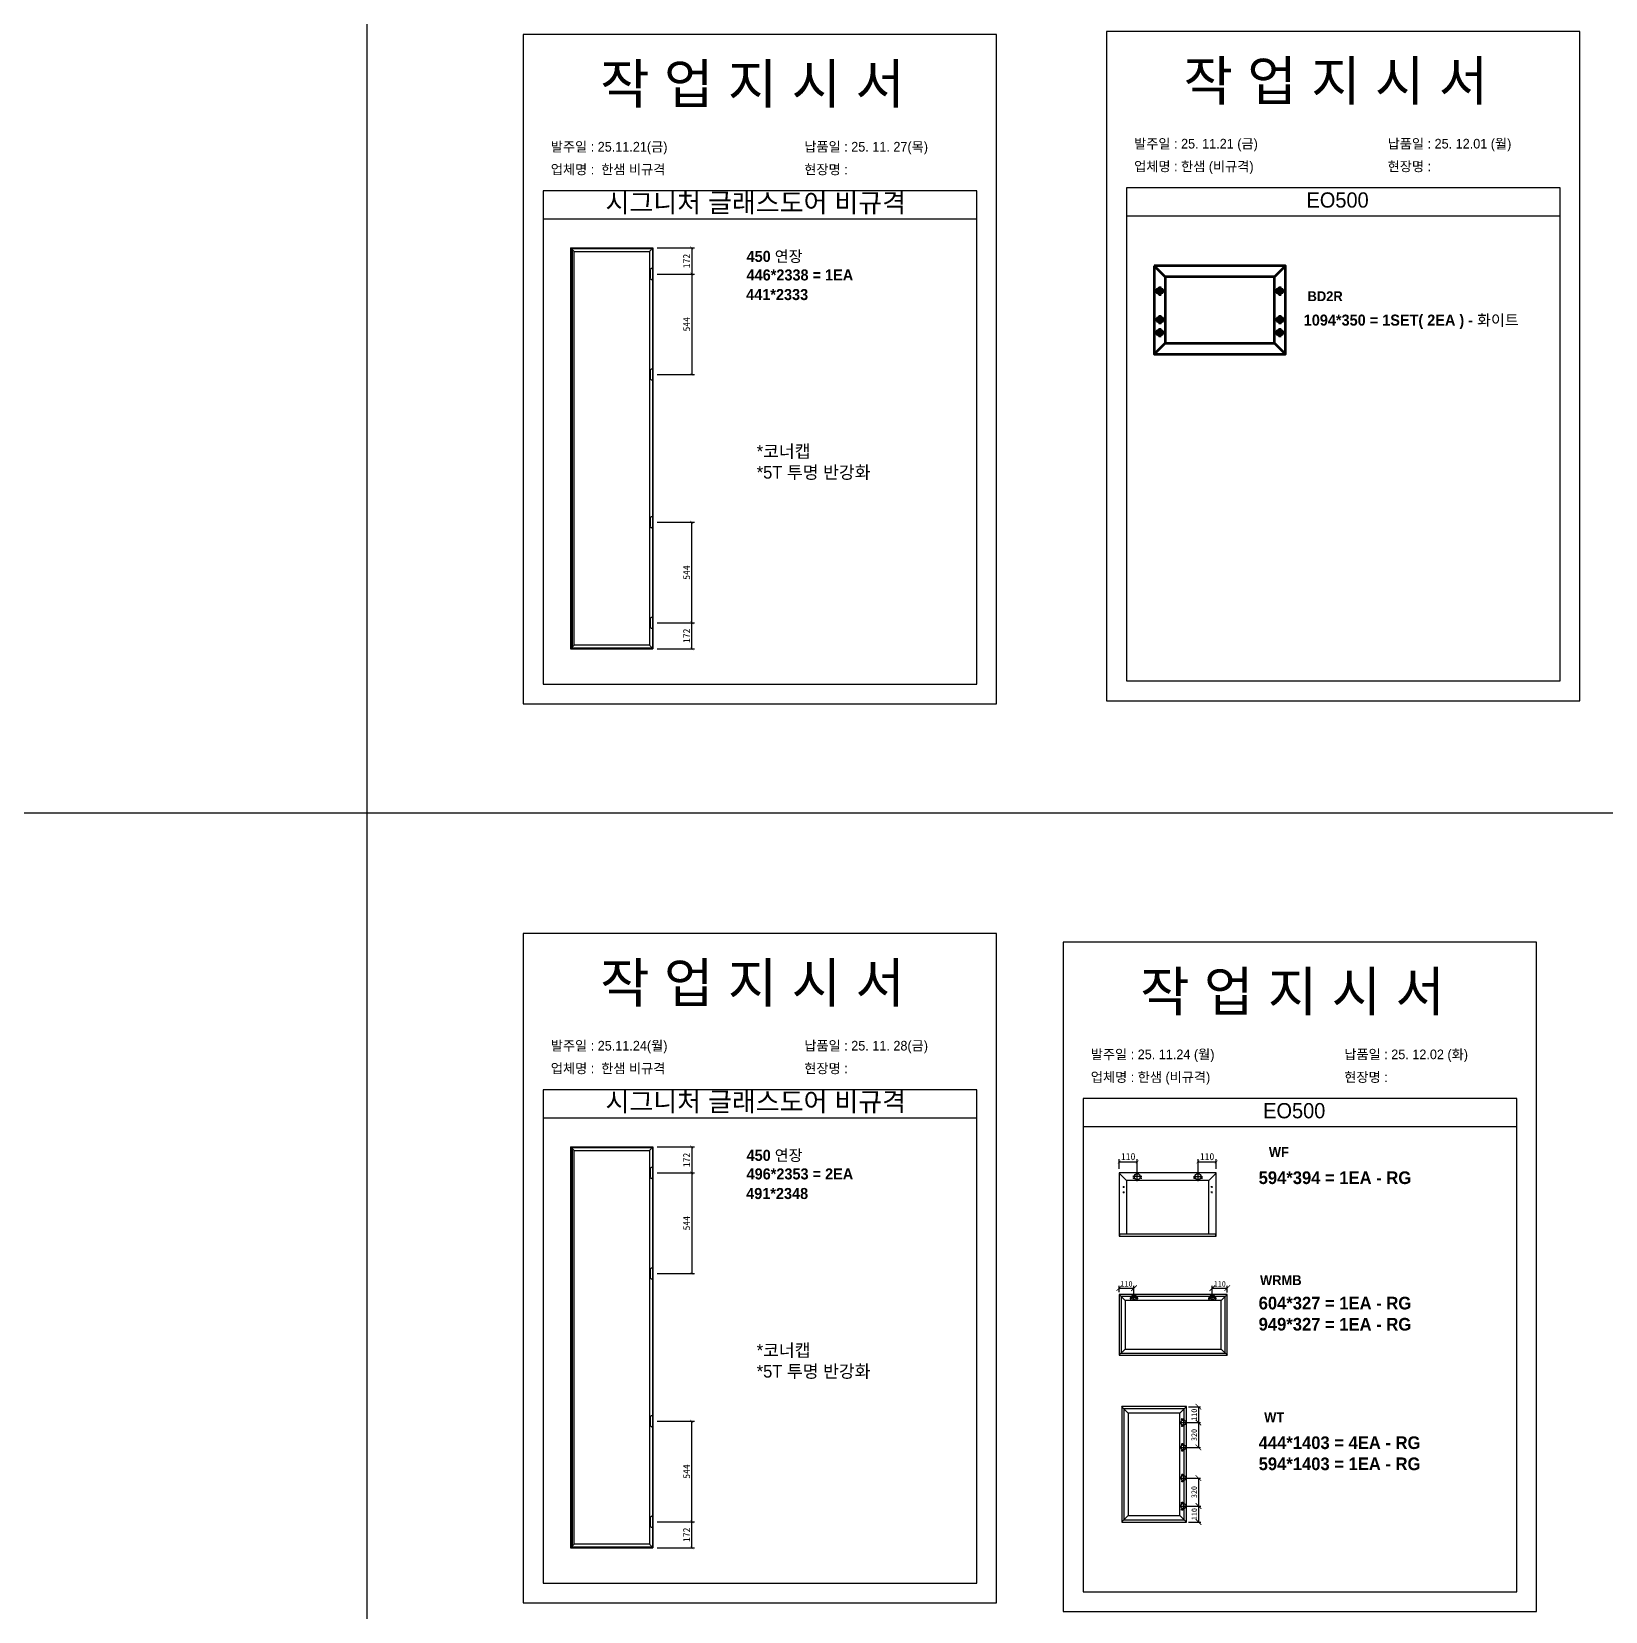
# Model space of a CAD drawing. Header units: millimetres. Extents: x -44117 to 256353, y -2095463 to 65325.
# Drawn here: x 109109 to 114697, y -497943 to -492333 of the extents above; entities that cross this region are included whole.
import ezdxf

# ---------------------------------------------------------------- set-up
doc = ezdxf.new("R2010")
doc.units = ezdxf.units.MM
doc.header["$LTSCALE"] = 10
doc.layers.add('Layer1', color=7, linetype='Continuous', lineweight=70)
doc.styles.add('MtX_Gulim', font='')
doc.styles.get('MtX_Gulim').set_extended_font_data('Gulim', bold=True)
doc.dimstyles.new('ISO-25', dxfattribs={"dimtxt": 2.5, "dimasz": 2.5, "dimexe": 1, "dimexo": 1, "dimtad": 1, "dimtxsty": 'Standard', "dimblk": 'ARCHTICK', "dimcen": 2.5, "dimadec": 0, "dimazin": 0, "dimtfac": 1, "dimtmove": 0, "dimatfit": 3, "dimfxl": 0, "dimarcsym": 0})

# ---------------------------------------------------------------- blocks, each defined once
blk = doc.blocks.new('_ArchTick')
at = {"color": 0, "linetype": 'ByBlock', "const_width": 0.15}
blk.add_lwpolyline([(-0.5, -0.5), (0.5, 0.5)], dxfattribs=at)
blk = doc.blocks.new('*D4030')
at = {"color": 0, "lineweight": -2}
for p, q in [((111330.2, -493194.1), (111463.3, -493194.1)), ((111453.3, -493194.1), (111453.3, -493551)), ((111330.2, -493551), (111463.3, -493551))]:
    blk.add_line(p, q, dxfattribs=at)
at = {"layer": 'Defpoints', "color": 0}
for p in [(111315.2, -493194.1), (111315.2, -493551), (111453.3, -493551)]:
    blk.add_point(p, dxfattribs=at)
at = {"color": 0, "lineweight": -2, "xscale": 10, "yscale": 10, "zscale": 10}
for p, rotation in [((111453.3, -493194.1), 90), ((111453.3, -493551), 270)]:
    blk.add_blockref('_ArchTick', p, dxfattribs=dict(at, rotation=rotation))
at = {"color": 0, "insert": (111434.6, -493372.6), "char_height": 25, "attachment_point": 5, "rotation": 90}
blk.add_mtext('544', dxfattribs=at)
blk = doc.blocks.new('*D4031')
at = {"color": 0, "lineweight": -2}
for p, q in [((111330.2, -493101.6), (111463.3, -493101.6)), ((111453.3, -493101.6), (111453.3, -493194.1)), ((111330.2, -493194.1), (111463.3, -493194.1))]:
    blk.add_line(p, q, dxfattribs=at)
at = {"layer": 'Defpoints', "color": 0}
for p in [(111315.2, -493101.6), (111315.2, -493194.1), (111453.3, -493194.1)]:
    blk.add_point(p, dxfattribs=at)
at = {"color": 0, "lineweight": -2, "xscale": 10, "yscale": 10, "zscale": 10}
for p, rotation in [((111453.3, -493101.6), 90), ((111453.3, -493194.1), 270)]:
    blk.add_blockref('_ArchTick', p, dxfattribs=dict(at, rotation=rotation))
at = {"color": 0, "insert": (111434.6, -493147.9), "char_height": 25, "attachment_point": 5, "rotation": 90}
blk.add_mtext('172', dxfattribs=at)
blk = doc.blocks.new('*D4032')
at = {"color": 0, "lineweight": -2}
for p, q in [((111330.2, -494075.8), (111463.3, -494075.8)), ((111453.3, -494432.6), (111453.3, -494075.8)), ((111330.2, -494432.6), (111463.3, -494432.6))]:
    blk.add_line(p, q, dxfattribs=at)
at = {"layer": 'Defpoints', "color": 0}
for p in [(111315.2, -494075.8), (111453.3, -494075.8), (111315.2, -494432.6)]:
    blk.add_point(p, dxfattribs=at)
at = {"color": 0, "lineweight": -2, "xscale": 10, "yscale": 10, "zscale": 10}
for p, rotation in [((111453.3, -494075.8), 90), ((111453.3, -494432.6), 270)]:
    blk.add_blockref('_ArchTick', p, dxfattribs=dict(at, rotation=rotation))
at = {"color": 0, "insert": (111434.6, -494254.2), "char_height": 25, "attachment_point": 5, "rotation": 90}
blk.add_mtext('544', dxfattribs=at)
blk = doc.blocks.new('*D4033')
at = {"color": 0, "lineweight": -2}
for p, q in [((111330.2, -494432.6), (111463.3, -494432.6)), ((111453.3, -494525.1), (111453.3, -494432.6)), ((111330.2, -494525.1), (111463.3, -494525.1))]:
    blk.add_line(p, q, dxfattribs=at)
at = {"layer": 'Defpoints', "color": 0}
for p in [(111315.2, -494432.6), (111453.3, -494432.6), (111315.2, -494525.1)]:
    blk.add_point(p, dxfattribs=at)
at = {"color": 0, "lineweight": -2, "xscale": 10, "yscale": 10, "zscale": 10}
for p, rotation in [((111453.3, -494432.6), 90), ((111453.3, -494525.1), 270)]:
    blk.add_blockref('_ArchTick', p, dxfattribs=dict(at, rotation=rotation))
at = {"color": 0, "insert": (111434.6, -494478.9), "char_height": 25, "attachment_point": 5, "rotation": 90}
blk.add_mtext('172', dxfattribs=at)
blk = doc.blocks.new('*D4042')
at = {"color": 0, "lineweight": -2}
for p, q in [((111330.2, -496386.3), (111463.3, -496386.3)), ((111453.3, -496386.3), (111453.3, -496743.2)), ((111330.2, -496743.2), (111463.3, -496743.2))]:
    blk.add_line(p, q, dxfattribs=at)
at = {"layer": 'Defpoints', "color": 0}
for p in [(111315.2, -496386.3), (111315.2, -496743.2), (111453.3, -496743.2)]:
    blk.add_point(p, dxfattribs=at)
at = {"color": 0, "lineweight": -2, "xscale": 10, "yscale": 10, "zscale": 10}
for p, rotation in [((111453.3, -496386.3), 90), ((111453.3, -496743.2), 270)]:
    blk.add_blockref('_ArchTick', p, dxfattribs=dict(at, rotation=rotation))
at = {"color": 0, "insert": (111434.6, -496564.7), "char_height": 25, "attachment_point": 5, "rotation": 90}
blk.add_mtext('544', dxfattribs=at)
blk = doc.blocks.new('*D4043')
at = {"color": 0, "lineweight": -2}
for p, q in [((111330.2, -496293.8), (111463.3, -496293.8)), ((111453.3, -496293.8), (111453.3, -496386.3)), ((111330.2, -496386.3), (111463.3, -496386.3))]:
    blk.add_line(p, q, dxfattribs=at)
at = {"layer": 'Defpoints', "color": 0}
for p in [(111315.2, -496293.8), (111315.2, -496386.3), (111453.3, -496386.3)]:
    blk.add_point(p, dxfattribs=at)
at = {"color": 0, "lineweight": -2, "xscale": 10, "yscale": 10, "zscale": 10}
for p, rotation in [((111453.3, -496293.8), 90), ((111453.3, -496386.3), 270)]:
    blk.add_blockref('_ArchTick', p, dxfattribs=dict(at, rotation=rotation))
at = {"color": 0, "insert": (111434.6, -496340.1), "char_height": 25, "attachment_point": 5, "rotation": 90}
blk.add_mtext('172', dxfattribs=at)
blk = doc.blocks.new('*D4044')
at = {"color": 0, "lineweight": -2}
for p, q in [((111330.2, -497268), (111463.3, -497268)), ((111453.3, -497624.8), (111453.3, -497268)), ((111330.2, -497624.8), (111463.3, -497624.8))]:
    blk.add_line(p, q, dxfattribs=at)
at = {"layer": 'Defpoints', "color": 0}
for p in [(111315.2, -497268), (111453.3, -497268), (111315.2, -497624.8)]:
    blk.add_point(p, dxfattribs=at)
at = {"color": 0, "lineweight": -2, "xscale": 10, "yscale": 10, "zscale": 10}
for p, rotation in [((111453.3, -497268), 90), ((111453.3, -497624.8), 270)]:
    blk.add_blockref('_ArchTick', p, dxfattribs=dict(at, rotation=rotation))
at = {"color": 0, "insert": (111434.6, -497446.4), "char_height": 25, "attachment_point": 5, "rotation": 90}
blk.add_mtext('544', dxfattribs=at)
blk = doc.blocks.new('*D4045')
at = {"color": 0, "lineweight": -2}
for p, q in [((111330.2, -497624.8), (111463.3, -497624.8)), ((111453.3, -497717.3), (111453.3, -497624.8)), ((111330.2, -497717.3), (111463.3, -497717.3))]:
    blk.add_line(p, q, dxfattribs=at)
at = {"layer": 'Defpoints', "color": 0}
for p in [(111315.2, -497624.8), (111453.3, -497624.8), (111315.2, -497717.3)]:
    blk.add_point(p, dxfattribs=at)
at = {"color": 0, "lineweight": -2, "xscale": 10, "yscale": 10, "zscale": 10}
for p, rotation in [((111453.3, -497624.8), 90), ((111453.3, -497717.3), 270)]:
    blk.add_blockref('_ArchTick', p, dxfattribs=dict(at, rotation=rotation))
at = {"color": 0, "insert": (111434.6, -497671.1), "char_height": 25, "attachment_point": 5, "rotation": 90}
blk.add_mtext('172', dxfattribs=at)
blk = doc.blocks.new('*D4046')
at = {"color": 0, "lineweight": -2}
for p, q in [((113217.1, -497216.6), (113259.7, -497216.6)), ((113251.7, -497216.6), (113251.7, -497272.7)), ((113206.6, -497272.7), (113259.7, -497272.7))]:
    blk.add_line(p, q, dxfattribs=at)
at = {"layer": 'Defpoints', "color": 0}
for p in [(113209.1, -497216.6), (113198.6, -497272.7), (113251.7, -497272.7)]:
    blk.add_point(p, dxfattribs=at)
at = {"color": 0, "lineweight": -2, "xscale": 20, "yscale": 20, "zscale": 20}
for p, rotation in [((113251.7, -497216.6), 90), ((113251.7, -497272.7), 270)]:
    blk.add_blockref('_ArchTick', p, dxfattribs=dict(at, rotation=rotation))
at = {"color": 0, "insert": (113236.7, -497244.7), "char_height": 20, "attachment_point": 5, "rotation": 90}
blk.add_mtext('110', dxfattribs=at)
blk = doc.blocks.new('*D4047')
at = {"color": 0, "lineweight": -2}
for p, q in [((113206.6, -497569.2), (113260.2, -497569.2)), ((113252.2, -497569.2), (113252.2, -497625.9)), ((113216.6, -497625.9), (113260.2, -497625.9))]:
    blk.add_line(p, q, dxfattribs=at)
at = {"layer": 'Defpoints', "color": 0}
for p in [(113198.6, -497569.2), (113208.6, -497625.9), (113252.2, -497625.9)]:
    blk.add_point(p, dxfattribs=at)
at = {"color": 0, "lineweight": -2, "xscale": 20, "yscale": 20, "zscale": 20}
for p, rotation in [((113252.2, -497569.2), 90), ((113252.2, -497625.9), 270)]:
    blk.add_blockref('_ArchTick', p, dxfattribs=dict(at, rotation=rotation))
at = {"color": 0, "insert": (113237.2, -497597.6), "char_height": 20, "attachment_point": 5, "rotation": 90}
blk.add_mtext('110', dxfattribs=at)
blk = doc.blocks.new('*D4048')
at = {"color": 0, "lineweight": -2}
for p, q in [((113207, -497469.7), (113259.7, -497469.7)), ((113251.7, -497469.7), (113251.7, -497569.2)), ((113206.6, -497569.2), (113259.7, -497569.2))]:
    blk.add_line(p, q, dxfattribs=at)
at = {"layer": 'Defpoints', "color": 0}
for p in [(113199, -497469.7), (113198.6, -497569.2), (113251.7, -497569.2)]:
    blk.add_point(p, dxfattribs=at)
at = {"color": 0, "lineweight": -2, "xscale": 20, "yscale": 20, "zscale": 20}
for p, rotation in [((113251.7, -497469.7), 90), ((113251.7, -497569.2), 270)]:
    blk.add_blockref('_ArchTick', p, dxfattribs=dict(at, rotation=rotation))
at = {"color": 0, "insert": (113236.7, -497519.4), "char_height": 20, "attachment_point": 5, "rotation": 90}
blk.add_mtext('320', dxfattribs=at)
blk = doc.blocks.new('*D4049')
at = {"color": 0, "lineweight": -2}
for p, q in [((113206.6, -497272.7), (113259.7, -497272.7)), ((113251.7, -497272.7), (113251.7, -497360.6)), ((113207, -497360.6), (113259.7, -497360.6))]:
    blk.add_line(p, q, dxfattribs=at)
at = {"layer": 'Defpoints', "color": 0}
for p in [(113198.6, -497272.7), (113199, -497360.6), (113251.7, -497360.6)]:
    blk.add_point(p, dxfattribs=at)
at = {"color": 0, "lineweight": -2, "xscale": 20, "yscale": 20, "zscale": 20}
for p, rotation in [((113251.7, -497272.7), 90), ((113251.7, -497360.6), 270)]:
    blk.add_blockref('_ArchTick', p, dxfattribs=dict(at, rotation=rotation))
at = {"color": 0, "insert": (113236.7, -497316.7), "char_height": 20, "attachment_point": 5, "rotation": 90}
blk.add_mtext('320', dxfattribs=at)
blk = doc.blocks.new('*D4050')
at = {"color": 0, "lineweight": -2}
for p, q in [((112970.4, -496809.8), (112970.4, -496787.3)), ((112970.4, -496795.3), (113023, -496795.3)), ((113023, -496819.7), (113023, -496787.3))]:
    blk.add_line(p, q, dxfattribs=at)
at = {"layer": 'Defpoints', "color": 0}
for p in [(113023, -496795.3), (112970.4, -496817.8), (113023, -496827.7)]:
    blk.add_point(p, dxfattribs=at)
at = {"color": 0, "lineweight": -2, "xscale": 20, "yscale": 20, "zscale": 20, "rotation": 180}
blk.add_blockref('_ArchTick', (112970.4, -496795.3), dxfattribs=at)
at = {"color": 0, "lineweight": -2, "xscale": 20, "yscale": 20, "zscale": 20}
blk.add_blockref('_ArchTick', (113023, -496795.3), dxfattribs=at)
at = {"color": 0, "insert": (112996.7, -496780.3), "char_height": 20, "attachment_point": 5}
blk.add_mtext('110', dxfattribs=at)
blk = doc.blocks.new('*D4051')
at = {"color": 0, "lineweight": -2}
for p, q in [((113301, -496819.7), (113301, -496787.3)), ((113301, -496795.3), (113354.1, -496795.3)), ((113354.1, -496810.3), (113354.1, -496787.3))]:
    blk.add_line(p, q, dxfattribs=at)
at = {"layer": 'Defpoints', "color": 0}
for p in [(113354.1, -496795.3), (113301, -496827.7), (113354.1, -496818.3)]:
    blk.add_point(p, dxfattribs=at)
at = {"color": 0, "lineweight": -2, "xscale": 20, "yscale": 20, "zscale": 20, "rotation": 180}
blk.add_blockref('_ArchTick', (113301, -496795.3), dxfattribs=at)
at = {"color": 0, "lineweight": -2, "xscale": 20, "yscale": 20, "zscale": 20}
blk.add_blockref('_ArchTick', (113354.1, -496795.3), dxfattribs=at)
at = {"color": 0, "insert": (113327.6, -496780.3), "char_height": 20, "attachment_point": 5}
blk.add_mtext('110', dxfattribs=at)
blk = doc.blocks.new('*D4052')
at = {"color": 0, "lineweight": -2}
for p, q in [((112970.2, -496371.7), (112970.2, -496337.1)), ((112970.2, -496347.1), (113034.8, -496347.1)), ((113034.8, -496384.4), (113034.8, -496337.1))]:
    blk.add_line(p, q, dxfattribs=at)
at = {"layer": 'Defpoints', "color": 0}
for p in [(113034.8, -496347.1), (112970.2, -496386.7), (113034.8, -496399.4)]:
    blk.add_point(p, dxfattribs=at)
at = {"color": 0, "lineweight": -2, "xscale": 10, "yscale": 10, "zscale": 10, "rotation": 180}
blk.add_blockref('_ArchTick', (112970.2, -496347.1), dxfattribs=at)
at = {"color": 0, "lineweight": -2, "xscale": 10, "yscale": 10, "zscale": 10}
blk.add_blockref('_ArchTick', (113034.8, -496347.1), dxfattribs=at)
at = {"color": 0, "insert": (113002.5, -496328.3), "char_height": 25, "attachment_point": 5}
blk.add_mtext('110', dxfattribs=at)
blk = doc.blocks.new('*D4053')
at = {"color": 0, "lineweight": -2}
for p, q in [((113250.3, -496384.4), (113250.3, -496337.1)), ((113250.3, -496347.1), (113314.8, -496347.1)), ((113314.8, -496371.7), (113314.8, -496337.1))]:
    blk.add_line(p, q, dxfattribs=at)
at = {"layer": 'Defpoints', "color": 0}
for p in [(113314.8, -496347.1), (113250.3, -496399.4), (113314.8, -496386.7)]:
    blk.add_point(p, dxfattribs=at)
at = {"color": 0, "lineweight": -2, "xscale": 10, "yscale": 10, "zscale": 10, "rotation": 180}
blk.add_blockref('_ArchTick', (113250.3, -496347.1), dxfattribs=at)
at = {"color": 0, "lineweight": -2, "xscale": 10, "yscale": 10, "zscale": 10}
blk.add_blockref('_ArchTick', (113314.8, -496347.1), dxfattribs=at)
at = {"color": 0, "insert": (113282.6, -496328.3), "char_height": 25, "attachment_point": 5}
blk.add_mtext('110', dxfattribs=at)

msp = doc.modelspace()

# ---------------------------------------------------------------- linework, layer by layer
for p, q in [((112465.09926, -492899.30876), (110925.09926, -492899.30876)), ((114536.0217, -492888.49295), (112996.0217, -492888.49295)), ((114536.0217, -492988.49295), (112996.0217, -492988.49295)), ((112465.09926, -492999.30876), (110925.09926, -492999.30876)), ((111022.62446, -493101.63207), (111022.62446, -494525.12846)), ((111022.62446, -493101.63207), (111315.19561, -493101.63207)), ((111022.62446, -493101.63207), (111035.08825, -493114.09586)), ((111022.62446, -493101.63207), (111028.52836, -493101.63207)), ((111028.52836, -493101.63207), (111028.52836, -494525.12846)), ((111302.73182, -493114.09586), (111315.19561, -493101.63207)), ((111315.19561, -493101.63207), (111315.19561, -494525.12846)), ((111035.08825, -494512.66467), (111022.62446, -494525.12846)), ((111022.62446, -494525.12846), (111315.19561, -494525.12846)), ((111302.73182, -494512.66467), (111315.19561, -494525.12846)), ((112465.09926, -496091.48793), (110925.09926, -496091.48793)), ((114382.15188, -496122.33018), (112842.15188, -496122.33018)), ((112465.09926, -496191.48793), (110925.09926, -496191.48793)), ((114382.15188, -496222.33018), (112842.15188, -496222.33018)), ((111022.62446, -496293.81123), (111022.62446, -497717.30763)), ((111022.62446, -496293.81123), (111315.19561, -496293.81123)), ((111022.62446, -496293.81123), (111035.08825, -496306.27503)), ((111022.62446, -496293.81123), (111028.52836, -496293.81123)), ((111028.52836, -496293.81123), (111028.52836, -497717.30763)), ((111302.73182, -496306.27503), (111315.19561, -496293.81123)), ((111315.19561, -496293.81123), (111315.19561, -497717.30763)), ((112969.94003, -496386.65788), (112969.94003, -496610.99821)), ((112996.28078, -496412.99863), (112970.02672, -496386.4486)), ((113314.82586, -496386.36192), (112970.23599, -496386.36192)), ((112996.28078, -496412.99863), (112996.28078, -496603.00719)), ((113288.78108, -496412.99863), (112996.28078, -496412.99863)), ((113050.89946, -496399.38431), (113018.61263, -496399.38431)), ((113023.80539, -496405.30358), (113019.06998, -496405.30358)), ((113021.43768, -496402.93587), (113021.43768, -496407.67129)), ((113034.75604, -496415.52773), (113034.75604, -496383.24089)), ((113050.44211, -496405.30358), (113045.70669, -496405.30358)), ((113048.0744, -496402.93587), (113048.0744, -496407.67129)), ((113234.16241, -496399.38431), (113266.44924, -496399.38431)), ((113239.35518, -496405.30358), (113234.61976, -496405.30358)), ((113236.98747, -496402.93587), (113236.98747, -496407.67129)), ((113250.30583, -496415.52773), (113250.30583, -496383.24089)), ((113265.99189, -496405.30358), (113261.25648, -496405.30358)), ((113263.62419, -496402.93587), (113263.62419, -496407.67129)), ((113288.78108, -496412.99863), (113315.03514, -496386.4486)), ((113288.78108, -496602.41526), (113288.78108, -496412.99863)), ((113315.12183, -496610.99821), (113315.12183, -496386.65788)), ((112983.25839, -496436.08378), (112989.17766, -496436.08378)), ((112983.25839, -496455.02545), (112989.17766, -496455.02545)), ((112986.21803, -496433.12415), (112986.21803, -496439.04342)), ((112986.21803, -496452.06581), (112986.21803, -496457.98508)), ((113301.80348, -496436.08378), (113295.88421, -496436.08378)), ((113301.80348, -496455.02545), (113295.88421, -496455.02545)), ((113298.84384, -496433.12415), (113298.84384, -496439.04342)), ((113298.84384, -496452.06581), (113298.84384, -496457.98508)), ((112969.94003, -496602.41526), (113315.12183, -496602.41526)), ((112969.94003, -496610.46547), (113314.82586, -496610.46547)), ((112970.23599, -496611.29417), (113314.82586, -496611.29417)), ((112971.41985, -496602.41526), (112971.41985, -496611.29417)), ((113313.64201, -496611.29417), (113313.64201, -496602.41526)), ((112969.88307, -496817.78531), (112969.88307, -497033.08431)), ((113354.13868, -496817.78531), (112969.88307, -496817.78531)), ((112970.36697, -496818.26921, 69.88173), (112969.88307, -496818.26921, 69.88173)), ((112970.36697, -496818.26921, 69.88173), (112969.88307, -496818.26921, 69.88173)), ((112970.36697, -496818.26921, 69.88173), (112970.36697, -496817.78531, 69.88173)), ((112970.36697, -496818.26921, 69.88173), (112970.36697, -496817.78531, 69.88173)), ((112991.41297, -496839.31521), (112970.36697, -496818.26921)), ((112977.02752, -496824.92976), (112977.02752, -497025.93986)), ((113346.99423, -496824.92976), (112977.02752, -496824.92976)), ((112991.41297, -496839.31521), (112991.41297, -497011.55441)), ((113332.60878, -496839.31521), (112991.41297, -496839.31521)), ((113015.74272, -496832.02594), (113008.50172, -496832.02594)), ((113009.8183, -496827.68134), (113036.14912, -496827.68134)), ((113012.12222, -496835.64644), (113012.12222, -496828.40544)), ((113022.98371, -496840.84675), (113022.98371, -496814.51593)), ((113037.46571, -496832.02594), (113030.22471, -496832.02594)), ((113033.84521, -496835.64644), (113033.84521, -496828.40544)), ((113286.55604, -496832.26897), (113293.79704, -496832.26897)), ((113287.87262, -496827.683), (113314.20344, -496827.683)), ((113290.17654, -496835.88947), (113290.17654, -496828.64847)), ((113301.03804, -496840.84842), (113301.03804, -496814.51759)), ((113308.27903, -496832.26897), (113315.52003, -496832.26897)), ((113311.89953, -496835.88947), (113311.89953, -496828.64847)), ((113332.60878, -496839.31849), (113353.65478, -496818.26766)), ((113332.60878, -497011.55441), (113332.60878, -496839.31521)), ((113346.99423, -497025.93986), (113346.99423, -496824.92976)), ((113353.65478, -496818.26921, 69.88173), (113353.65478, -496817.78531, 69.88173)), ((113353.65478, -496818.26921, 69.88173), (113353.65478, -496817.78531, 69.88173)), ((113353.65478, -496818.26921, 69.88173), (113354.13868, -496818.26921, 69.88173)), ((113353.65478, -496818.26921, 69.88173), (113354.13868, -496818.26921, 69.88173)), ((113354.13868, -497033.08431), (113354.13868, -496817.78531)), ((113354.14034, -496819.71458), (113354.13868, -496819.71624)), ((112991.41297, -497011.55441), (112970.36697, -497032.60041)), ((112977.02752, -497025.93986), (113346.99423, -497025.93986)), ((112991.41297, -497011.55441), (113332.60878, -497011.55441)), ((113332.60878, -497011.55441), (113353.65478, -497032.60041)), ((112970.36697, -497032.60041, 69.88173), (112969.88307, -497032.60041, 69.88173)), ((112969.88307, -497033.08431), (113354.13868, -497033.08431)), ((112970.36697, -497032.60041, 69.88173), (112970.36697, -497033.08431, 69.88173)), ((113353.65478, -497032.60041, 69.88173), (113353.65478, -497033.08431, 69.88173)), ((113353.65478, -497032.60041, 69.88173), (113354.13868, -497032.60041, 69.88173)), ((113209.12381, -497216.11903, 20.09702), (112979.54393, -497216.11903, 20.09702)), ((112979.54393, -497216.11903, 20.09702), (112979.54393, -497625.86251, 20.09702)), ((112980.05992, -497216.63503, 94.61404), (112979.54393, -497216.63503, 94.61404)), ((112980.05992, -497216.63503, 94.61404), (112980.05992, -497216.11903, 94.61404)), ((113002.50191, -497239.07702, 20.09702), (112980.05992, -497216.63503, 20.09702)), ((113201.50547, -497223.73738, 20.09702), (112987.16227, -497223.73738, 20.09702)), ((112987.16227, -497223.73738, 20.09702), (112987.16227, -497618.24416, 20.09702)), ((113186.16582, -497239.07702, 20.09702), (113002.50191, -497239.07702, 20.09702)), ((113002.50191, -497239.07702, 20.09702), (113002.50191, -497602.90452, 20.09702)), ((113186.16582, -497239.07702, 20.09702), (113208.60781, -497216.63503, 20.09702)), ((113186.16582, -497602.90452, 20.09702), (113186.16582, -497239.07702, 20.09702)), ((113201.50547, -497618.24416, 20.09702), (113201.50547, -497223.73738, 20.09702)), ((113208.60781, -497216.63503, 94.61404), (113208.60781, -497216.11903, 94.61404)), ((113208.60781, -497216.63503, 94.61404), (113208.60781, -497216.11903, 94.61404)), ((113208.60781, -497216.63503, 94.61404), (113209.12381, -497216.63503, 94.61404)), ((113208.60781, -497216.63503, 94.61404), (113209.12381, -497216.63503, 94.61404)), ((113209.12381, -497625.86251, 20.09702), (113209.12381, -497216.11903, 20.09702)), ((113184.53269, -497272.74187, 20.09702), (113212.61005, -497272.74187, 20.09702)), ((113190.07795, -497261.15993, 20.09702), (113197.79924, -497261.15993, 20.09702)), ((113190.07795, -497284.32382, 20.09702), (113197.79924, -497284.32382, 20.09702)), ((113193.9386, -497265.02057, 20.09702), (113193.9386, -497257.29928, 20.09702)), ((113193.9386, -497288.18447, 20.09702), (113193.9386, -497280.46317, 20.09702)), ((113198.57137, -497258.70319, 20.09702), (113198.57137, -497286.78055, 20.09702)), ((113185.41126, -497360.61612), (113212.58129, -497360.61612)), ((113190.52826, -497349.40845), (113198.00004, -497349.40845)), ((113194.26415, -497345.67256), (113194.26415, -497353.14434)), ((113194.26415, -497368.0879), (113194.26415, -497375.55968)), ((113198.99628, -497347.0311), (113198.99628, -497374.20114)), ((113190.52826, -497371.82379), (113198.00004, -497371.82379)), ((113185.41126, -497469.65051), (113212.58129, -497469.65051)), ((113190.52826, -497458.44284), (113198.00004, -497458.44284)), ((113194.26415, -497454.70695), (113194.26415, -497462.17873)), ((113194.26415, -497477.1223), (113194.26415, -497484.59408)), ((113198.99628, -497456.06549), (113198.99628, -497483.23553)), ((113190.52826, -497480.85819), (113198.00004, -497480.85819)), ((113184.53092, -497569.23967, 20.09702), (113212.60828, -497569.23967, 20.09702)), ((113189.8188, -497557.65772, 20.09702), (113197.54009, -497557.65772, 20.09702)), ((113189.8188, -497580.82162, 20.09702), (113197.54009, -497580.82162, 20.09702)), ((113193.67945, -497553.79708, 20.09702), (113193.67945, -497561.51837, 20.09702)), ((113193.67945, -497576.96097, 20.09702), (113193.67945, -497584.68226, 20.09702)), ((113198.5696, -497555.20098, 20.09702), (113198.5696, -497583.27835, 20.09702)), ((112980.05992, -497625.34651, 94.61404), (112979.54393, -497625.34651, 94.61404)), ((112979.54393, -497625.86251, 20.09702), (113209.12381, -497625.86251, 20.09702)), ((113002.50191, -497602.90452, 20.09702), (112980.05992, -497625.34651, 20.09702)), ((112980.05992, -497625.34651, 94.61404), (112980.05992, -497625.86251, 94.61404)), ((112987.16227, -497618.24416, 20.09702), (113201.50547, -497618.24416, 20.09702)), ((113002.50191, -497602.90452, 20.09702), (113186.16582, -497602.90452, 20.09702)), ((113186.16233, -497602.90452, 20.09702), (113208.60947, -497625.34651, 20.09702)), ((113207.06657, -497625.86428, 20.09702), (113207.0648, -497625.86251, 20.09702)), ((113208.60781, -497625.34651, 94.61404), (113209.12381, -497625.34651, 94.61404)), ((113208.60781, -497625.34651, 94.61404), (113208.60781, -497625.86251, 94.61404)), ((113208.60781, -497625.34651, 94.61404), (113209.12381, -497625.34651, 94.61404)), ((113208.60781, -497625.34651, 94.61404), (113208.60781, -497625.86251, 94.61404)), ((111035.08825, -497704.84383), (111022.62446, -497717.30763)), ((111022.62446, -497717.30763), (111315.19561, -497717.30763)), ((111302.73182, -497704.84383), (111315.19561, -497717.30763))]:
    msp.add_line(p, q)
at = {"linetype": 'Continuous'}
for p, q in [((111035.08825, -494512.66467), (111035.08825, -493114.09586)), ((111035.08825, -493114.09586), (111302.73182, -493114.09586)), ((111302.73182, -493114.09586), (111302.73182, -494512.66467)), ((111302.73182, -494512.66467), (111035.08825, -494512.66467)), ((111035.08825, -497704.84383), (111035.08825, -496306.27503)), ((111035.08825, -496306.27503), (111302.73182, -496306.27503)), ((111302.73182, -496306.27503), (111302.73182, -497704.84383)), ((111302.73182, -497704.84383), (111035.08825, -497704.84383))]:
    msp.add_line(p, q, dxfattribs=at)
at = {"color": 1}
msp.add_line((104015.69829, -495107.05028), (196284.84516, -495107.05028), dxfattribs=at)
msp.add_line((104015.69829, -495107.05028), (196284.84516, -495107.05028), dxfattribs=at)
for p in [(110300.49669, 21924.9366), (110300.49669, 14161.07811), (110300.49669, 18584.38997), (110300.49669, 10820.53148), (110300.49669, 18627.87121), (110300.49669, 10864.01272), (110300.49669, 15287.32457), (110300.49669, 7523.46608), (110300.49669, 3746.75115), (110300.49669, 21924.9366), (110300.49669, 14161.07811), (110300.49669, 18584.38997), (110300.49669, 10820.53148), (110300.49669, 18627.87121), (110300.49669, 10864.01272), (110300.49669, 15287.32457), (110300.49669, 7523.46608), (110300.49669, 3746.75115), (110300.49669, 21924.9366), (110300.49669, 14161.07811), (110300.49669, 18584.38997), (110300.49669, 10820.53148), (110300.49669, 18627.87121), (110300.49669, 10864.01272), (110300.49669, 15287.32457), (110300.49669, 7523.46608), (110300.49669, 3746.75115), (110300.49669, 21924.9366), (110300.49669, 14161.07811), (110300.49669, 18584.38997), (110300.49669, 10820.53148), (110300.49669, 18627.87121), (110300.49669, 10864.01272), (110300.49669, 15287.32457), (110300.49669, 7523.46608), (110300.49669, 3746.75115), (110300.49669, 21924.9366), (110300.49669, 14161.07811), (110300.49669, 18584.38997), (110300.49669, 10820.53148), (110300.49669, 18627.87121), (110300.49669, 10864.01272), (110300.49669, 15287.32457), (110300.49669, 7523.46608), (110300.49669, 3746.75115), (110300.49669, 21924.9366), (110300.49669, 14161.07811), (110300.49669, 18584.38997), (110300.49669, 10820.53148), (110300.49669, 18627.87121), (110300.49669, 10864.01272), (110300.49669, 15287.32457), (110300.49669, 7523.46608), (110300.49669, 3746.75115), (110300.49669, 21924.9366), (110300.49669, 14161.07811), (110300.49669, 18584.38997), (110300.49669, 10820.53148), (110300.49669, 18627.87121), (110300.49669, 10864.01272), (110300.49669, 15287.32457), (110300.49669, 7523.46608), (110300.49669, 3746.75115), (110300.49669, 21924.9366), (110300.49669, 14161.07811), (110300.49669, 18584.38997), (110300.49669, 10820.53148), (110300.49669, 18627.87121), (110300.49669, 10864.01272), (110300.49669, 15287.32457), (110300.49669, 7523.46608), (110300.49669, 3746.75115), (110300.49669, 21924.9366), (110300.49669, 14161.07811), (110300.49669, 18584.38997), (110300.49669, 10820.53148), (110300.49669, 18627.87121), (110300.49669, 10864.01272), (110300.49669, 15287.32457), (110300.49669, 7523.46608), (110300.49669, 3746.75115), (110300.49669, 21924.9366), (110300.49669, 14161.07811), (110300.49669, 18584.38997), (110300.49669, 10820.53148), (110300.49669, 18627.87121), (110300.49669, 10864.01272), (110300.49669, 15287.32457), (110300.49669, 7523.46608), (110300.49669, 3746.75115), (110300.49669, 12702.87182), (110300.49669, 4939.01333), (110300.49669, 9362.32519), (110300.49669, 1598.4667), (110300.49669, 9405.80642), (110300.49669, 1641.94794), (110300.49669, 6065.25979), (110300.49669, -1698.5987), (110300.49669, -5475.31363), (110300.49669, 12702.87182), (110300.49669, 4939.01333), (110300.49669, 9362.32519), (110300.49669, 1598.4667), (110300.49669, 9405.80642), (110300.49669, 1641.94794), (110300.49669, 6065.25979), (110300.49669, -1698.5987), (110300.49669, -5475.31363), (110300.49669, 12702.87182), (110300.49669, 4939.01333), (110300.49669, 9362.32519), (110300.49669, 1598.4667), (110300.49669, 9405.80642), (110300.49669, 1641.94794), (110300.49669, 6065.25979), (110300.49669, -1698.5987), (110300.49669, -5475.31363), (110300.49669, 12702.87182), (110300.49669, 4939.01333), (110300.49669, 9362.32519), (110300.49669, 1598.4667), (110300.49669, 9405.80642), (110300.49669, 1641.94794), (110300.49669, 6065.25979), (110300.49669, -1698.5987), (110300.49669, -5475.31363), (110300.49669, 12702.87182), (110300.49669, 4939.01333), (110300.49669, 9362.32519), (110300.49669, 1598.4667), (110300.49669, 9405.80642), (110300.49669, 1641.94794), (110300.49669, 6065.25979), (110300.49669, -1698.5987), (110300.49669, -5475.31363)]:
    msp.add_xline(p, (0, 1), dxfattribs=at)
for points in [[(110855.09926, -494720.13904), (112535.09926, -494720.13904), (112535.09926, -492344.13904), (110855.09926, -492344.13904)], [(112926.0217, -494709.32322), (114606.0217, -494709.32322), (114606.0217, -492333.32322), (112926.0217, -492333.32322)], [(111024.59243, -493103.60004), (111313.22764, -493103.60004), (111313.22764, -494523.16049), (111024.59243, -494523.16049)], [(110855.09926, -497912.31821), (112535.09926, -497912.31821), (112535.09926, -495536.31821), (110855.09926, -495536.31821)], [(112772.15188, -497943.16045), (114452.15188, -497943.16045), (114452.15188, -495567.16045), (112772.15188, -495567.16045)], [(111024.59243, -496295.7792), (111313.22764, -496295.7792), (111313.22764, -497715.33966), (111024.59243, -497715.33966)]]:
    msp.add_lwpolyline(points, close=True)
for points in [[(110925.09926, -492899.30876), (110925.09926, -494650.13904), (112465.09926, -494650.13904), (112465.09926, -492899.30876)], [(112996.0217, -492888.49295), (112996.0217, -494639.32322), (114536.0217, -494639.32322), (114536.0217, -492888.49295)], [(110925.09926, -496091.48793), (110925.09926, -497842.31821), (112465.09926, -497842.31821), (112465.09926, -496091.48793)], [(112842.15188, -496122.33018), (112842.15188, -497873.16045), (114382.15188, -497873.16045), (114382.15188, -496122.33018)]]:
    msp.add_lwpolyline(points)
at = {"linetype": 'Continuous'}
for points in [[(111310.5932, -493213.45667), (111310.5932, -493213.45667, 0.4142135624), (111315.19561, -493208.85426), (111315.19561, -493179.39881, 0.4142135624), (111310.5932, -493174.7964), (111310.5932, -493174.7964, 0.4142135624), (111305.99078, -493179.39881), (111305.99078, -493208.85426, 0.4142135624)], [(111310.5932, -493570.31476), (111310.5932, -493570.31476, 0.4142135624), (111315.19561, -493565.71234), (111315.19561, -493536.25689, 0.4142135624), (111310.5932, -493531.65448), (111310.5932, -493531.65448, 0.4142135624), (111305.99078, -493536.25689), (111305.99078, -493565.71234, 0.4142135624)], [(111310.5932, -494095.10605), (111310.5932, -494095.10605, 0.4142135624), (111315.19561, -494090.50364), (111315.19561, -494061.04819, 0.4142135624), (111310.5932, -494056.44578), (111310.5932, -494056.44578, 0.4142135624), (111305.99078, -494061.04819), (111305.99078, -494090.50364, 0.4142135624)], [(111310.5932, -494451.96413), (111310.5932, -494451.96413, 0.4142135624), (111315.19561, -494447.36172), (111315.19561, -494417.90627, 0.4142135624), (111310.5932, -494413.30386), (111310.5932, -494413.30386, 0.4142135624), (111305.99078, -494417.90627), (111305.99078, -494447.36172, 0.4142135624)], [(111310.5932, -496405.63584), (111310.5932, -496405.63584, 0.4142135624), (111315.19561, -496401.03342), (111315.19561, -496371.57798, 0.4142135624), (111310.5932, -496366.97556), (111310.5932, -496366.97556, 0.4142135624), (111305.99078, -496371.57798), (111305.99078, -496401.03342, 0.4142135624)], [(111310.5932, -496762.49392), (111310.5932, -496762.49392, 0.4142135624), (111315.19561, -496757.89151), (111315.19561, -496728.43606, 0.4142135624), (111310.5932, -496723.83364), (111310.5932, -496723.83364, 0.4142135624), (111305.99078, -496728.43606), (111305.99078, -496757.89151, 0.4142135624)], [(111310.5932, -497287.28522), (111310.5932, -497287.28522, 0.4142135624), (111315.19561, -497282.6828), (111315.19561, -497253.22735, 0.4142135624), (111310.5932, -497248.62494), (111310.5932, -497248.62494, 0.4142135624), (111305.99078, -497253.22735), (111305.99078, -497282.6828, 0.4142135624)], [(111310.5932, -497644.1433), (111310.5932, -497644.1433, 0.4142135624), (111315.19561, -497639.54088), (111315.19561, -497610.08544, 0.4142135624), (111310.5932, -497605.48302), (111310.5932, -497605.48302, 0.4142135624), (111305.99078, -497610.08544), (111305.99078, -497639.54088, 0.4142135624)]]:
    msp.add_lwpolyline(points, format="xyb", close=True, dxfattribs=at)
for centre, radius in [((113021.43768, -496405.30358), 0.94708), ((113034.75604, -496399.38431), 10.35872), ((113048.0744, -496405.30358), 0.94708), ((113236.98747, -496405.30358), 0.94708), ((113250.30583, -496399.38431), 10.35872), ((113263.62419, -496405.30358), 0.94708), ((112986.21803, -496436.08378), 0.88789), ((112986.21803, -496455.02544), 0.88789), ((113298.84384, -496436.08378), 0.88789), ((113298.84384, -496455.02544), 0.88789), ((113012.12222, -496832.02594), 1.88266), ((113022.98371, -496827.68134), 8.44783), ((113033.84521, -496832.02594), 1.88266), ((113290.17654, -496832.26897), 1.88266), ((113301.03804, -496827.683), 8.44783), ((113311.89953, -496832.26897), 1.88266), ((113198.57137, -497272.74187, 20.09702), 9.00818), ((113193.9386, -497261.15993, 20.09702), 2.00754), ((113193.9386, -497284.32382, 20.09702), 2.00754), ((113198.99628, -497360.61612), 8.71708), ((113194.26415, -497349.40845), 1.94266), ((113194.26415, -497371.82379), 1.94266), ((113198.99628, -497469.65051), 8.71708), ((113194.26415, -497458.44284), 1.94266), ((113194.26415, -497480.85819), 1.94266), ((113198.5696, -497569.23967, 20.09702), 9.00818), ((113193.67945, -497557.65772, 20.09702), 2.00754), ((113193.67945, -497580.82161, 20.09702), 2.00754)]:
    msp.add_circle(centre, radius)
for centre, start, end in [((112970.23599, -496386.65788), 90, 180), ((113314.82586, -496386.65788), 0, 90), ((112970.23599, -496610.99821), 180, 270), ((113314.82586, -496610.99821), 270, 0)]:
    msp.add_arc(centre, 0.29596, start, end)
at = {"layer": 'Layer1'}
for p, q in [((113094.98602, -493165.25479), (113134.22845, -493204.49722)), ((113521.6668, -493204.49722), (113560.90923, -493165.25479)), ((113114.47101, -493238.5377), (113114.47101, -493271.16081)), ((113540.57566, -493238.5377), (113540.57566, -493271.16081)), ((113115.00631, -493339.71079), (113115.00631, -493372.3339)), ((113541.11097, -493339.71079), (113541.11097, -493372.3339)), ((113094.98602, -493479.19422), (113134.22845, -493439.95179)), ((113134.22845, -493439.95179), (113094.98602, -493479.19422)), ((113114.47101, -493386.28253), (113114.47101, -493418.90564)), ((113521.6668, -493439.95179), (113560.90923, -493479.19422)), ((113540.57566, -493386.28253), (113540.57566, -493418.90564))]:
    msp.add_line(p, q, dxfattribs=at)
for points in [[(113094.98602, -493165.25479), (113094.98602, -493479.19422), (113560.90923, -493479.19422), (113560.90923, -493165.25479)], [(113134.22845, -493204.49722), (113134.22845, -493439.95179), (113521.6668, -493439.95179), (113521.6668, -493204.49722)], [(113130.78256, -493254.84926), (113098.15945, -493254.84926)], [(113556.88722, -493254.84926), (113524.2641, -493254.84926)], [(113131.31787, -493356.02235), (113098.69476, -493356.02235)], [(113557.42252, -493356.02235), (113524.79941, -493356.02235)], [(113130.78256, -493402.59409), (113098.15945, -493402.59409)], [(113556.88722, -493402.59409), (113524.2641, -493402.59409)]]:
    msp.add_lwpolyline(points, close=True, dxfattribs=at)
for centre in [(113114.47101, -493254.84926), (113540.57566, -493254.84926), (113115.00631, -493356.02235), (113541.11097, -493356.02235), (113114.47101, -493402.59409), (113540.57566, -493402.59409)]:
    msp.add_circle(centre, 10.87437, dxfattribs=at)

# ---------------------------------------------------------------- texts
at = {"linetype": 'Continuous', "style": 'MtX_Gulim'}
for s, height, p in [('450 연장', 39.271262, (111647.72946, -493151.22323)), ('446*2338 = 1EA', 39.2712622, (111647.72946, -493217.08517)), ('BD2R', 35.049344, (113639.10966, -493290.49922)), ('1094*350 = 1SET( 2EA ) - 화이트', 39.2712622, (113625.67045, -493377.47189)), ('450 연장', 39.271262, (111647.72946, -496343.4024)), ('WF', 35.049344, (113501.89732, -496329.32883)), ('496*2353 = 2EA', 39.2712622, (111647.72946, -496409.26434)), ('WRMB', 35.049344, (113470.45473, -496784.44789)), ('WT', 35.049344, (113485.23984, -497271.19227))]:
    msp.add_text(s, height=height, dxfattribs=at).set_placement(p)
at = {"color": 242, "linetype": 'Continuous', "true_color": 0xcd2027, "style": 'MtX_Gulim'}
for s, p in [('441*2333', (111646.26754, -493286.68494)), ('491*2348', (111646.26754, -496478.8641))]:
    msp.add_text(s, height=39.271262, dxfattribs=at).set_placement(p)
at = {"attachment_point": 1}
for s, width, gutter_width, heights, insert, char_height in [('{\\fGulim|b0|i0|c129|p50;작 업 지 시 서}', 3307.3198183, 12.5, [-155.84554], (111127.90587, -492448.30155), 140), ('{\\fGulim|b0|i0|c129|p50;작 업 지 시 서}', 3307.3198183, 12.5, [-155.84554], (113198.82831, -492437.48574), 140), ('\\pt11;{\\fGulim|b0|i0|c129|p50;발주일 : 25. 11.21 (금)}', 3307.3198183, 12.5, [34.50412], (113023.61895, -492714.20616), 34.3), ('{\\fGulim|b0|i0|c129|p50;납품일 : 25. 12.01 (월)}', 3307.3198183, 12.5, [35.09023], (113923.59693, -492714.20616), 34.3), ('\\pt11;{\\fGulim|b0|i0|c129|p50;발주일 : 25.11.21(금)}', 3307.3198183, 12.5, [34.50412], (110952.69651, -492725.02197), 34.3), ('{\\fGulim|b0|i0|c129|p50;납품일 : 25. 11. 27(목)}', 3307.3198183, 12.5, [57.68947], (111852.6745, -492725.02197), 34.3), ('{\\fGulim|b0|i0|c129|p50;업체명 :  한샘 비규격}', 3307.3198183, 12.5, [36.11279], (110952.69651, -492805.67815), 34.3), ('{\\fGulim|b0|i0|c129|p50;현장명 : }', 3307.3198183, 12.5, [-38.2735], (111852.6745, -492805.67815), 34.3), ('{\\fGulim|b0|i0|c129|p50;업체명 : 한샘 (비규격)}', 3307.3198183, 12.5, [36.11279], (113023.61895, -492794.86234), 34.3), ('{\\fGulim|b0|i0|c129|p50;현장명 : }', 3307.3198183, 12.5, [-38.2735], (113923.59693, -492794.86234), 34.3), ('{\\fGulim|b0|i0|c129|p50;시그니처 글래스도어 비규격}', 1597.0710432, 6.03612, [-75.34624], (111146.82133, -492907.09098), 67.6045736), ('{\\fGulim|b0|i0|c129|p50;EO500}', 5224.9748335, 19.74777, [57.05176], (113635.46374, -492904.19924), 54.1878762), ('{\\fGulim|b0|i0|c129|p50;*코너캡\\P*5T 투명 반강화}', 1055.7982644, 3.99038, [-126.38025], (111683.72109, -493801.63016), 44.6923083), ('{\\fGulim|b0|i0|c129|p50;작 업 지 시 서}', 3307.3198183, 12.5, [-155.84554], (111127.90587, -495640.48072), 140), ('{\\fGulim|b0|i0|c129|p50;작 업 지 시 서}', 3307.3198183, 12.5, [-155.84554], (113044.95849, -495671.32297), 140), ('\\pt11;{\\fGulim|b0|i0|c129|p50;발주일 : 25.11.24(월)}', 3307.3198183, 12.5, [34.50412], (110952.69651, -495917.20114), 34.3), ('{\\fGulim|b0|i0|c129|p50;납품일 : 25. 11. 28(금)}', 3307.3198183, 12.5, [57.68947], (111852.6745, -495917.20114), 34.3), ('\\pt11;{\\fGulim|b0|i0|c129|p50;발주일 : 25. 11.24 (월)}', 3307.3198183, 12.5, [34.50412], (112869.74913, -495948.04339), 34.3), ('{\\fGulim|b0|i0|c129|p50;납품일 : 25. 12.02 (화)}', 3307.3198183, 12.5, [35.09023], (113769.72712, -495948.04339), 34.3), ('{\\fGulim|b0|i0|c129|p50;업체명 :  한샘 비규격}', 3307.3198183, 12.5, [36.11279], (110952.69651, -495997.85732), 34.3), ('{\\fGulim|b0|i0|c129|p50;현장명 : }', 3307.3198183, 12.5, [-38.2735], (111852.6745, -495997.85732), 34.3), ('{\\fGulim|b0|i0|c129|p50;업체명 : 한샘 (비규격)}', 3307.3198183, 12.5, [36.11279], (112869.74913, -496028.69956), 34.3), ('{\\fGulim|b0|i0|c129|p50;현장명 : }', 3307.3198183, 12.5, [-38.2735], (113769.72712, -496028.69956), 34.3), ('{\\fGulim|b0|i0|c129|p50;시그니처 글래스도어 비규격}', 1597.0710432, 6.03612, [-75.34624], (111146.82133, -496099.27014), 67.6045736), ('{\\fGulim|b0|i0|c129|p50;EO500}', 5224.9748335, 19.74777, [57.05176], (113481.59392, -496138.03647), 54.1878762), ('{\\f굴림|b1|i0|c129|p50;594*394 = 1EA - RG}', 13607.1496112, 175, [-46.36905], (113465.61165, -496380.67603), 45), ('{\\f굴림|b1|i0|c129|p50;604*327 = 1EA - RG\\P949*327 = 1EA - RG}', 13607.1496112, 175, [-121.4881], (113465.61165, -496825.86811), 45), ('{\\fGulim|b0|i0|c129|p50;*코너캡\\P*5T 투명 반강화}', 1055.7982644, 3.99038, [-126.38025], (111683.72109, -496993.80932), 44.6923083), ('{\\f굴림|b1|i0|c129|p50;444*1403 = 4EA - RG\\P594*1403 = 1EA - RG}', 13607.1496112, 175, [-121.4881], (113465.61165, -497321.57844), 45)]:
    msp.add_mtext_dynamic_manual_height_columns(s, width=width, gutter_width=gutter_width, heights=heights, dxfattribs=dict(at, insert=insert, char_height=char_height))

# ---------------------------------------------------------------- dimensions: what is measured, and where the dimension line sits
for base, p1, p2, angle, text, override, picture, middle in [((111453.33429, -493194.12654), (111315.19561, -493101.63207), (111315.19561, -493194.12654), 90, '172', {"dimscale": 10, "dimasz": 1, "dimexo": 1.5}, '*D4031', (111434.58429, -493147.8793)), ((111453.33429, -493550.98462), (111315.19561, -493194.12654), (111315.19561, -493550.98462), 90, '544', {"dimscale": 10, "dimasz": 1, "dimexo": 1.5}, '*D4030', (111434.58429, -493372.55558)), ((111453.33429, -494075.77591), (111315.19561, -494432.634), (111315.19561, -494075.77591), 90, '544', {"dimscale": 10, "dimasz": 1, "dimexo": 1.5}, '*D4032', (111434.58429, -494254.20495)), ((111453.33429, -494432.634), (111315.19561, -494525.12846), (111315.19561, -494432.634), 90, '172', {"dimscale": 10, "dimasz": 1, "dimexo": 1.5}, '*D4033', (111434.58429, -494478.88123)), ((111453.33429, -496386.3057), (111315.19561, -496293.81123), (111315.19561, -496386.3057), 90, '172', {"dimscale": 10, "dimasz": 1, "dimexo": 1.5}, '*D4043', (111434.58429, -496340.05847)), ((111453.33429, -496743.16378), (111315.19561, -496386.3057), (111315.19561, -496743.16378), 90, '544', {"dimscale": 10, "dimasz": 1, "dimexo": 1.5}, '*D4042', (111434.58429, -496564.73474)), ((113022.98371, -496795.31065), (112970.36697, -496817.78531, 69.88173), (113022.98371, -496827.68134), 180, '110', {"dimscale": 8}, '*D4050', (112996.67534, -496780.31065)), ((113354.13868, -496795.31065), (113301.03804, -496827.683), (113354.13868, -496818.26921, 69.88173), 180, '110', {"dimscale": 8, "dimtxsty": 'Standard'}, '*D4051', (113327.58836, -496780.31065)), ((113251.69496, -497272.74187, 20.09702), (113209.12381, -497216.63503, 94.61404), (113198.57137, -497272.74187, 20.09702), 90, '110', {"dimscale": 8}, '*D4046', (113236.69496, -497244.68845, 20.09702)), ((111453.33429, -497267.95508), (111315.19561, -497624.81316), (111315.19561, -497267.95508), 90, '544', {"dimscale": 10, "dimasz": 1, "dimexo": 1.5}, '*D4044', (111434.58429, -497446.38412)), ((113251.69496, -497360.61612), (113198.57137, -497272.74187, 20.09702), (113198.99628, -497360.61612), 90, '320', {"dimscale": 8, "dimtxsty": 'Standard'}, '*D4049', (113236.69496, -497316.67899)), ((113251.69496, -497569.23967), (113198.99628, -497469.65051), (113198.5696, -497569.23967, 20.09702), 90, '320', {"dimscale": 8, "dimtxsty": 'Standard'}, '*D4048', (113236.69496, -497519.44509)), ((113252.21178, -497625.86251, 20.09702), (113198.5696, -497569.23967, 20.09702), (113208.60781, -497625.86251, 94.61404), 90, '110', {"dimscale": 8, "dimtxsty": 'Standard'}, '*D4047', (113237.21178, -497597.55109, 20.09702)), ((111453.33429, -497624.81316), (111315.19561, -497717.30763), (111315.19561, -497624.81316), 90, '172', {"dimscale": 10, "dimasz": 1, "dimexo": 1.5}, '*D4045', (111434.58429, -497671.06039))]:
    dim = msp.add_linear_dim(base=base, p1=p1, p2=p2, angle=angle, text=text, dimstyle='ISO-25', override=override)
    dim.commit()
    dim.dimension.update_dxf_attribs({"geometry": picture, "text_midpoint": middle})
for base, p1, p2, picture, middle in [((113034.75604, -496347.07748), (112970.23599, -496386.65788), (113034.75604, -496399.38431), '*D4052', (113002.49602, -496328.32748)), ((113314.82586, -496347.07748), (113250.30582, -496399.38431), (113314.82586, -496386.65788), '*D4053', (113282.56584, -496328.32748))]:
    dim = msp.add_linear_dim(base=base, p1=p1, p2=p2, text='110', dimstyle='ISO-25', override={"dimscale": 10, "dimasz": 1, "dimexo": 1.5, "dimtxsty": 'Standard'})
    dim.commit()
    dim.dimension.update_dxf_attribs({"geometry": picture, "text_midpoint": middle})

doc.saveas('drawing.dxf')
